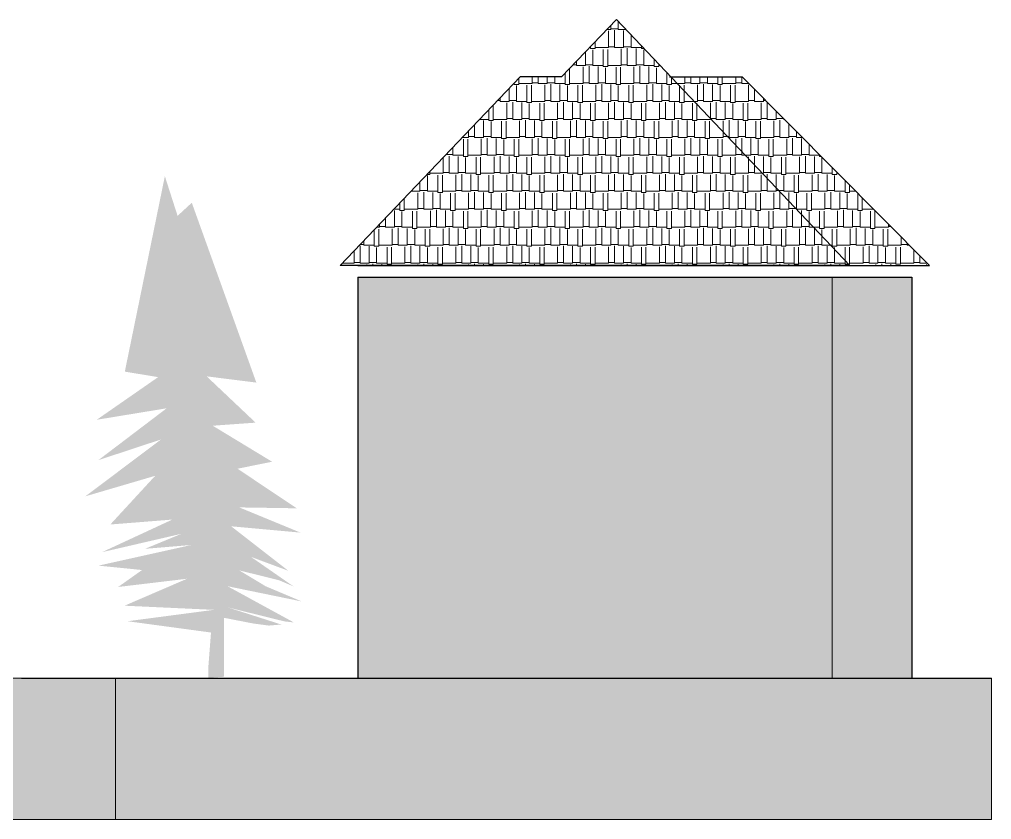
# Model space of a CAD drawing. Header units: metres. Extents: x -442 to 316, y -503 to 125.
# Drawn here: x 299.5 to 316, y -298.99 to -285.43 of the extents above; entities that cross this region are included whole.
import ezdxf

# ---------------------------------------------------------------- set-up
doc = ezdxf.new("R2010")
doc.units = ezdxf.units.M
for name, color, linetype in [('FIGURE_SAGOME', 252, 'Continuous'), ('SRAFA', 251, 'Continuous'), ('SRAFY', 3, 'Continuous'), ('ZDIVO', 1, 'Continuous')]:
    doc.layers.add(name, color=color, linetype=linetype)
doc.layers.add('FLOATING-WINDOWS', color=2, linetype='Continuous', plot=False)

msp = doc.modelspace()

# ---------------------------------------------------------------- hatches: boundary and pattern name
at = {"layer": 'FIGURE_SAGOME', "linetype": 'Continuous'}
msp.add_hatch(color=256, dxfattribs=at).paths.add_polyline_path([(302.971157, -296.573181), (302.971157, -295.573181), (303.467372, -295.669668), (303.733202, -295.7051), (303.945866, -295.687384), (303.037027, -295.396533), (303.999032, -295.634237), (304.15853, -295.651952), (303.033412, -295.037924), (304.293019, -295.296217), (303.679364, -295.037924), (303.233161, -294.769544), (303.907276, -294.93619), (304.155383, -295.042485), (303.431597, -294.540658), (304.066773, -294.776746), (303.095783, -294.021851), (304.271131, -294.128664), (303.233161, -293.701411), (304.210074, -293.71667), (303.202633, -293.045272), (303.790645, -292.927267), (302.78278, -292.316326), (303.510116, -292.263906), (302.680068, -291.479069), (303.522698, -291.584846), (302.42728, -288.535057), (302.186056, -288.75714), (301.970219, -288.084545), (301.2906, -291.39916), (301.855922, -291.492124), (300.813702, -292.215379), (302.000197, -292.02095), (300.841887, -292.900079), (301.904013, -292.549776), (300.621336, -293.513408), (301.806101, -293.165301), (301.044451, -293.991253), (302.09678, -293.907892), (300.90291, -294.460796), (302.253164, -294.148374), (301.632794, -294.403621), (302.41979, -294.338738), (300.84366, -294.688807), (301.583167, -294.763361), (301.177086, -295.050667), (302.346719, -294.91129), (301.285935, -295.368093), (302.80125, -295.438542), (301.336622, -295.631549), (302.753158, -295.823143), (302.705066, -296.44812), (302.705066, -296.592345)])
at = {"layer": 'SRAFA', "linetype": 'Continuous', "lineweight": 0, "ltscale": 20}
h = msp.add_hatch(dxfattribs=at)
h.set_pattern_fill('AR-RSHKE', color=256, scale=0.001, style=0)
h.paths.add_polyline_path([(309.634438, -285.427048), (308.702014, -286.401395), (308.002014, -286.401395), (304.944055, -289.596843), (313.594055, -289.596843)])
h = msp.add_hatch(dxfattribs=at)
h.set_pattern_fill('AR-RSHKE', color=256, scale=0.001, style=0)
h.paths.add_polyline_path([(311.764322, -286.401395), (310.559672, -286.401395), (313.594055, -289.596843), (314.944055, -289.596843)])
msp.add_hatch(color=256, dxfattribs=at).paths.add_polyline_path([(278.201797, -296.346843), (278.201797, -298.994483), (301.130435, -298.994483), (301.130435, -296.596843), (297.984055, -296.596843), (294.112637, -296.530733), (290.678398, -296.472088), (286.694055, -296.086843), (283.344055, -296.086843)])
at = {"layer": 'SRAFY', "linetype": 'Continuous', "lineweight": 0}
for points in [[(313.294055, -289.796843), (305.244055, -289.796843), (305.244055, -296.596843), (313.294055, -296.596843)], [(314.644055, -289.796843), (313.294055, -289.796843), (313.294055, -296.596843), (314.644055, -296.596843)], [(315.998629, -296.596843), (301.130435, -296.596843), (301.130435, -298.994483), (315.998629, -298.994483)]]:
    msp.add_hatch(color=252, dxfattribs=at).paths.add_polyline_path(points)

# ---------------------------------------------------------------- linework, layer by layer
at = {"layer": 'FLOATING-WINDOWS', "linetype": 'Continuous', "lineweight": 0, "ltscale": 20}
for p in [(315.998629, -296.596843), (301.130435, -298.994483)]:
    msp.add_line(p, (315.998629, -298.994483), dxfattribs=at)
at = {"layer": 'SRAFA', "linetype": 'Continuous'}
for p, q in [((309.634438, -285.427048), (308.702014, -286.401395)), ((309.634438, -285.427048), (313.594055, -289.596843)), ((308.002014, -286.401395), (304.944055, -289.596843)), ((308.702014, -286.401395), (308.002014, -286.401395)), ((310.536095, -286.401395), (311.764322, -286.401395)), ((311.764322, -286.401395), (314.944055, -289.596843)), ((305.244055, -289.596843), (304.944055, -289.596843)), ((313.594055, -289.596843), (304.944055, -289.596843)), ((305.244055, -289.596843), (314.944055, -289.596843)), ((313.294055, -289.596843), (313.594055, -289.596843)), ((314.644055, -289.596843), (314.944055, -289.596843)), ((305.244055, -289.796843), (305.244055, -296.596843)), ((305.244055, -289.796843), (314.644055, -289.796843)), ((314.644055, -289.796843), (314.644055, -296.596843)), ((299.538005, -296.596843), (315.998629, -296.596843))]:
    msp.add_line(p, q, dxfattribs=at)
at = {"layer": 'SRAFA', "linetype": 'Continuous', "lineweight": 0, "ltscale": 20}
for p, q in [((301.130435, -296.596843), (301.130435, -298.994483)), ((301.130435, -298.994483), (278.201797, -298.994483))]:
    msp.add_line(p, q, dxfattribs=at)
at = {"layer": 'SRAFA', "linetype": 'Continuous', "lineweight": 0, "ltscale": 20, "flags": 128}
msp.add_lwpolyline([(278.201797, -296.346843), (278.201797, -298.994483), (301.130435, -298.994483), (301.130435, -296.596843), (297.984055, -296.596843), (294.112637, -296.530733), (290.678398, -296.472088), (286.694055, -296.086843), (283.344055, -296.086843)], close=True, dxfattribs=at)
at = {"layer": 'SRAFY', "color": 252, "linetype": 'Continuous', "lineweight": 0}
msp.add_line((313.294055, -289.796843), (313.294055, -296.596843), dxfattribs=at)
at = {"layer": 'ZDIVO', "linetype": 'Continuous', "lineweight": 0}
msp.add_line((297.984055, -296.596843), (301.130435, -296.596843), dxfattribs=at)

doc.saveas('drawing.dxf')
